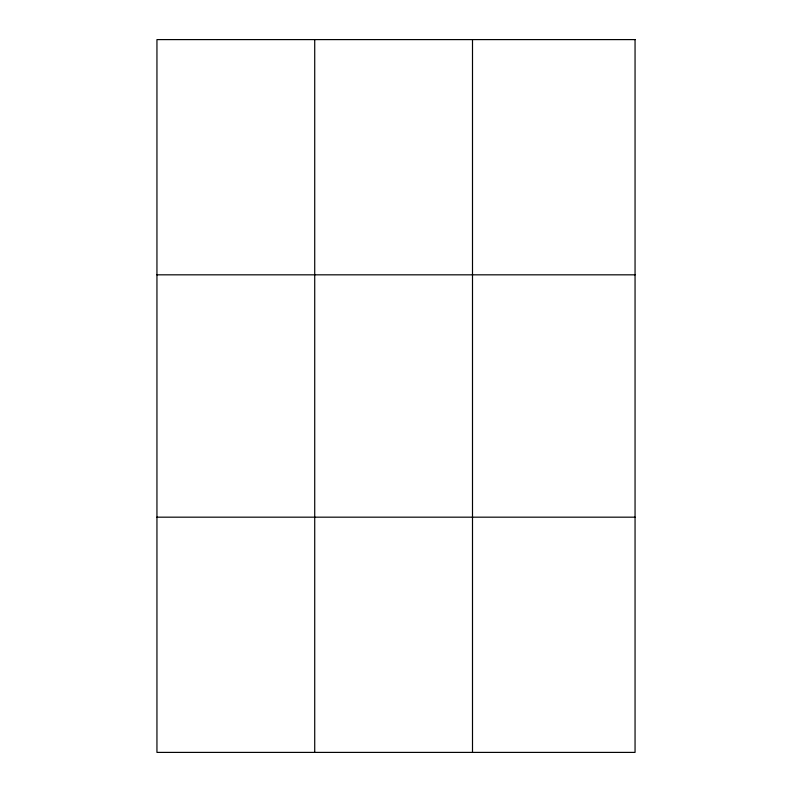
<?xml version="1.0" encoding="UTF-8"?>
<svg xmlns="http://www.w3.org/2000/svg" width="792" height="792" viewBox="0 0 792 792"><rect width="100%" height="100%" fill="white"/><g stroke="black" fill="none" stroke-linecap="round" stroke-linejoin="round"><path stroke-width="1.19" d="M314.721 752.4L314.721 39.6M472.497 752.4L472.497 39.6M156.945 274.824L635.055 274.824M156.945 517.176L635.055 517.176M635.055 39.6L635.055 752.4L156.945 752.4L156.945 39.6L635.055 39.6"/></g></svg>
